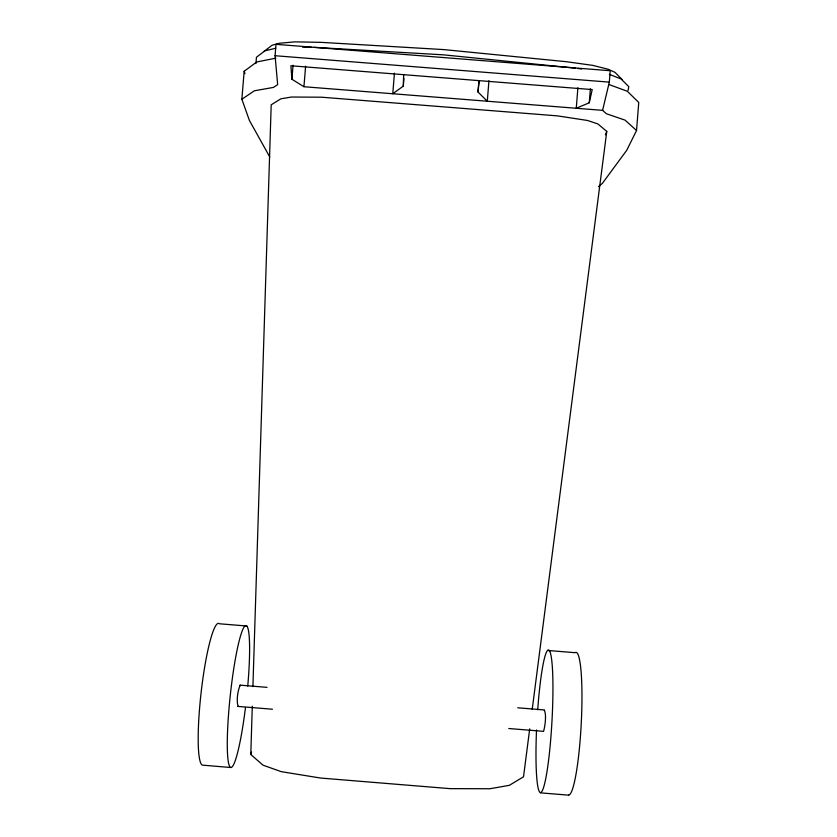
<?xml version="1.0" encoding="UTF-8"?>
<svg xmlns="http://www.w3.org/2000/svg" width="837" height="837" viewBox="0 0 837 837"><rect width="100%" height="100%" fill="white"/><g stroke="black" fill="none" stroke-linecap="round" stroke-linejoin="round"><path stroke-width="1.26" d="M529.706 728.839L523.523 776.788L509.335 785.326L490.032 788.736L450.003 788.642L320.561 778.044L281.242 771.651L262.975 765.164L250.786 754.482L252.293 706.208M252.91 686.643L271.198 104.813L280.845 98.808L291.548 97.029L321.68 97.207L557.463 115.872L587.407 120.455L597.848 123.918L606.773 131.399L532.217 709.399M394.426 73.196L392.773 93.744L403.288 86.127L403.685 74.671M577.896 87.707L576.264 108.266L589.258 102.773L592.209 89.58L290.889 65.757L291.904 79.243L303.936 86.724L602.588 110.348L606.48 113.769L625.03 120.12L636.538 130.499L626.735 150.283L602.389 183.345L598.424 186.703M589.258 102.773L590.367 88.774M602.588 110.348L609.326 82.131L610.225 70.726L276.001 44.33L275.07 55.723L277.664 84.642L273.437 87.414L254.396 90.783L241.872 99.237L249.363 120.361L269.744 156.927M636.538 130.499L638.757 102.47L627.311 91.254L608.802 84.474M303.936 86.724L305.61 66.175M403.288 86.127L403.905 78.49M488.944 80.666L487.301 101.225L477.99 92.039L478.91 80.572M241.872 99.237L244.163 71.26L256.76 61.969L275.833 58.161M255.934 63.612L256.457 57.24L264.942 50.816L275.75 48.243M291.904 79.243L293.044 65.276M477.99 92.039L479.245 80.645M628.095 90.406L628.786 86.671L621.106 78.96L609.42 74.378M250.786 754.482L251.56 752.055M605.402 134.83L606.773 131.399M544.343 710.498C546.551 714.275 545.253 725.553 543.558 731.36L508.781 728.514M264.136 51.319L272.056 45.271L279.024 43.294L294.875 41.85L321.345 42.363L443.955 49.603L566.398 61.708L592.742 65.37L608.321 69.293L614.996 72.359L622.153 79.599M267.034 687.355L240.146 685.158C237.645 691.059 236.254 700.841 238.095 706.177M302.565 47.113L311.51 47.301M314.063 47.353L443.495 54.834L575.27 68.132M275.07 55.723L609.326 82.131M246.8 626.003L219.482 623.785A71.323 9.667 -83.6 0 0 201.445 689.772A71.323 9.667 -83.6 0 0 202.774 765.175L230.876 767.508M547.712 650.464L575.103 652.693A71.427 8.925 -87 0 1 581.38 720.72A71.427 8.925 -87 0 1 568.585 795.077M517.716 707.788L544.657 709.985M237.75 706.397L272.464 709.232M540.399 792.848L568.574 795.15M577.812 68.477L581.631 69.011M240.146 685.158L240.397 685.712M244.163 71.26L244.938 73.677M537.71 709.766A71.407 7.491 -86.8 0 1 551.96 662.391A71.407 7.491 -86.8 0 1 544.95 782.323A71.407 7.491 -86.8 0 1 536.527 729.979M247.742 686.12A71.323 8.244 -83.9 0 0 244.373 626.641A71.323 8.244 -83.9 0 0 228.846 710.519A71.323 8.244 -83.9 0 0 233.272 765.238A71.323 8.244 -83.9 0 0 245.482 707.485"/></g></svg>
